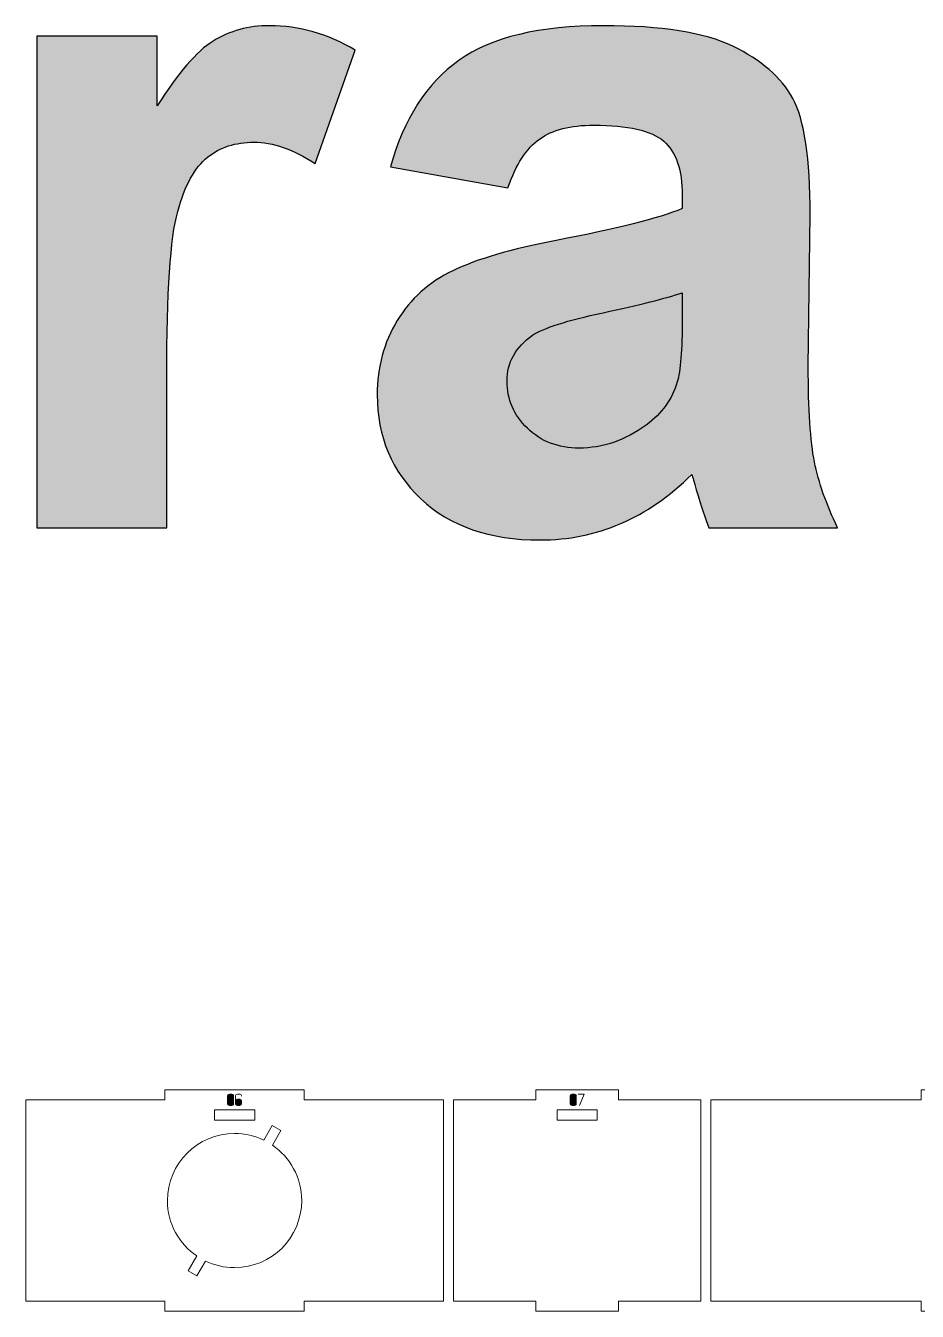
# Model space of a CAD drawing. Header units: centimetres. Extents: x -191 to 212, y -234 to 239.
# Drawn here: x -133.25 to -106.68, y 69.13 to 107.44 of the extents above; entities that cross this region are included whole.
import ezdxf

# ---------------------------------------------------------------- set-up
doc = ezdxf.new("R2010")
doc.units = ezdxf.units.CM
doc.header["$MEASUREMENT"] = 0
doc.layers.add('Capa 1', color=7, linetype='Continuous')

msp = doc.modelspace()

# ---------------------------------------------------------------- hatches: boundary and pattern name
at = {"layer": 'Capa 1', "true_color": 0x373435}
h = msp.add_hatch(color=250, dxfattribs=at)
edge = h.paths.add_edge_path()
edge.add_spline(control_points=[(-129.04292, 92.48099), (-129.04292, 92.48099), (-132.90936, 92.48099), (-132.90936, 92.48099), (-132.90936, 92.48099), (-132.90936, 107.12832), (-132.90936, 107.12832), (-132.90936, 107.12832), (-129.32514, 107.12832), (-129.32514, 107.12832), (-129.32514, 107.12832), (-129.32514, 105.04928), (-129.32514, 105.04928), (-128.70896, 106.03236), (-128.15392, 106.67677), (-127.66003, 106.98251), (-127.16614, 107.28825), (-126.6064, 107.43877), (-125.98081, 107.43877), (-125.09651, 107.43877), (-124.24514, 107.19417), (-123.4267, 106.70969), (-123.4267, 106.70969), (-124.62614, 103.33243), (-124.62614, 103.33243), (-125.27996, 103.75577), (-125.88673, 103.96743), (-126.44648, 103.96743), (-126.99211, 103.96743), (-127.45307, 103.81691), (-127.82936, 103.52058), (-128.20566, 103.21954), (-128.50199, 102.68332), (-128.71836, 101.90251), (-128.93473, 101.12169), (-129.04292, 99.4848), (-129.04292, 96.99654), (-129.04292, 96.99654), (-129.04292, 92.48099), (-129.04292, 92.48099)], knot_values=[0, 0, 0, 0, 0.07692308, 0.07692308, 0.07692308, 0.15384615, 0.15384615, 0.15384615, 0.23076923, 0.23076923, 0.23076923, 0.30769231, 0.30769231, 0.30769231, 0.38461538, 0.38461538, 0.38461538, 0.46153846, 0.46153846, 0.46153846, 0.53846154, 0.53846154, 0.53846154, 0.61538462, 0.61538462, 0.61538462, 0.69230769, 0.69230769, 0.69230769, 0.76923077, 0.76923077, 0.76923077, 0.84615385, 0.84615385, 0.84615385, 0.92307692, 0.92307692, 0.92307692, 1, 1, 1, 1], degree=3, periodic=1)
h = msp.add_hatch(color=250, dxfattribs=at)
edge = h.paths.add_edge_path()
edge.add_spline(control_points=[(-118.87821, 102.61277), (-118.87821, 102.61277), (-122.37777, 103.23366), (-122.37777, 103.23366), (-121.98266, 104.66358), (-121.30062, 105.72191), (-120.33636, 106.40865), (-119.3721, 107.0954), (-117.93747, 107.43877), (-116.03718, 107.43877), (-114.31092, 107.43877), (-113.0221, 107.23651), (-112.17544, 106.82728), (-111.33347, 106.41806), (-110.7361, 105.90065), (-110.39273, 105.27036), (-110.04936, 104.64006), (-109.87533, 103.48766), (-109.87533, 101.80373), (-109.87533, 101.80373), (-109.93177, 97.28817), (-109.93177, 97.28817), (-109.93177, 96.00406), (-109.87062, 95.05392), (-109.74833, 94.44243), (-109.62603, 93.83095), (-109.39555, 93.17714), (-109.05688, 92.48099), (-109.05688, 92.48099), (-112.8951, 92.48099), (-112.8951, 92.48099), (-112.99388, 92.73499), (-113.12088, 93.11129), (-113.2667, 93.60988), (-113.32784, 93.84036), (-113.37488, 93.99088), (-113.4031, 94.06143), (-114.06162, 93.41232), (-114.76718, 92.92784), (-115.51977, 92.60329), (-116.27236, 92.27873), (-117.07199, 92.1141), (-117.92336, 92.1141), (-119.42384, 92.1141), (-120.60918, 92.52332), (-121.47466, 93.34177), (-122.34014, 94.15551), (-122.77288, 95.19032), (-122.77288, 96.44151), (-122.77288, 97.26466), (-122.57532, 98.00314), (-122.18021, 98.65225), (-121.7851, 99.29666), (-121.23477, 99.79525), (-120.51981, 100.13862), (-119.80955, 100.48199), (-118.78414, 100.78303), (-117.44358, 101.04173), (-115.63736, 101.3804), (-114.38147, 101.70025), (-113.68533, 101.99188), (-113.68533, 101.99188), (-113.68533, 102.38229), (-113.68533, 102.38229), (-113.68533, 103.13488), (-113.86877, 103.6711), (-114.23566, 103.99566), (-114.60725, 104.31551), (-115.3034, 104.47543), (-116.3241, 104.47543), (-117.01555, 104.47543), (-117.55177, 104.33903), (-117.93747, 104.06151), (-118.32788, 103.78869), (-118.63833, 103.30421), (-118.87821, 102.61277)], knot_values=[0, 0, 0, 0, 0.04, 0.04, 0.04, 0.08, 0.08, 0.08, 0.12, 0.12, 0.12, 0.16, 0.16, 0.16, 0.2, 0.2, 0.2, 0.24, 0.24, 0.24, 0.28, 0.28, 0.28, 0.32, 0.32, 0.32, 0.36, 0.36, 0.36, 0.4, 0.4, 0.4, 0.44, 0.44, 0.44, 0.48, 0.48, 0.48, 0.52, 0.52, 0.52, 0.56, 0.56, 0.56, 0.6, 0.6, 0.6, 0.64, 0.64, 0.64, 0.68, 0.68, 0.68, 0.72, 0.72, 0.72, 0.76, 0.76, 0.76, 0.8, 0.8, 0.8, 0.84, 0.84, 0.84, 0.88, 0.88, 0.88, 0.92, 0.92, 0.92, 0.96, 0.96, 0.96, 1, 1, 1, 1], degree=3, periodic=1)
h = msp.add_hatch(color=250, dxfattribs=at)
edge = h.paths.add_edge_path()
edge.add_spline(control_points=[(-113.68533, 99.4801), (-114.17921, 99.31547), (-114.96473, 99.11792), (-116.04188, 98.88743), (-117.11433, 98.65695), (-117.81988, 98.43117), (-118.14914, 98.2148), (-118.65244, 97.85262), (-118.90644, 97.40106), (-118.90644, 96.85073), (-118.90644, 96.3051), (-118.70418, 95.83943), (-118.29966, 95.44432), (-117.89514, 95.04921), (-117.38244, 94.85166), (-116.75684, 94.85166), (-116.0607, 94.85166), (-115.39277, 95.08214), (-114.75777, 95.5384), (-114.2921, 95.89117), (-113.98166, 96.31451), (-113.83584, 96.82251), (-113.73707, 97.15177), (-113.68533, 97.78206), (-113.68533, 98.70869), (-113.68533, 98.70869), (-113.68533, 99.4801), (-113.68533, 99.4801)], knot_values=[0, 0, 0, 0, 0.11111111, 0.11111111, 0.11111111, 0.22222222, 0.22222222, 0.22222222, 0.33333333, 0.33333333, 0.33333333, 0.44444444, 0.44444444, 0.44444444, 0.55555556, 0.55555556, 0.55555556, 0.66666667, 0.66666667, 0.66666667, 0.77777778, 0.77777778, 0.77777778, 0.88888889, 0.88888889, 0.88888889, 1, 1, 1, 1], degree=3, periodic=1)
at = {"layer": 'Capa 1', "true_color": 0x3e4095}
h = msp.add_hatch(color=175, dxfattribs=at)
edge = h.paths.add_edge_path()
edge.add_spline(control_points=[(-127.23129, 75.30112), (-127.23129, 75.29058), (-127.22281, 75.28161), (-127.20585, 75.2742), (-127.1889, 75.26679), (-127.16774, 75.26309), (-127.14239, 75.26309), (-127.11704, 75.26309), (-127.09588, 75.26679), (-127.07892, 75.2742), (-127.06197, 75.28161), (-127.05349, 75.29058), (-127.05349, 75.30112), (-127.05349, 75.30112), (-127.05349, 75.56584), (-127.05349, 75.56584), (-127.05349, 75.57638), (-127.06197, 75.58535), (-127.07892, 75.59276), (-127.09588, 75.60017), (-127.11704, 75.60387), (-127.14239, 75.60387), (-127.16774, 75.60387), (-127.1889, 75.60017), (-127.20585, 75.59276), (-127.22281, 75.58535), (-127.23129, 75.57638), (-127.23129, 75.56584), (-127.23129, 75.56584), (-127.23129, 75.30112), (-127.23129, 75.30112)], knot_values=[0, 0, 0, 0, 0.1, 0.1, 0.1, 0.2, 0.2, 0.2, 0.3, 0.3, 0.3, 0.4, 0.4, 0.4, 0.5, 0.5, 0.5, 0.6, 0.6, 0.6, 0.7, 0.7, 0.7, 0.8, 0.8, 0.8, 0.9, 0.9, 0.9, 1, 1, 1, 1], degree=3, periodic=1)
h = msp.add_hatch(color=175, dxfattribs=at)
edge = h.paths.add_edge_path()
edge.add_spline(control_points=[(-127.05349, 75.30112), (-127.05349, 75.29058), (-127.06197, 75.28161), (-127.07892, 75.2742), (-127.09588, 75.26679), (-127.11704, 75.26309), (-127.14239, 75.26309), (-127.16774, 75.26309), (-127.1889, 75.26679), (-127.20585, 75.2742), (-127.22281, 75.28161), (-127.23129, 75.29058), (-127.23129, 75.30112), (-127.23129, 75.30112), (-127.23129, 75.56584), (-127.23129, 75.56584), (-127.23129, 75.57638), (-127.22281, 75.58535), (-127.20585, 75.59276), (-127.1889, 75.60017), (-127.16774, 75.60387), (-127.14239, 75.60387), (-127.11704, 75.60387), (-127.09588, 75.60017), (-127.07892, 75.59276), (-127.06197, 75.58535), (-127.05349, 75.57638), (-127.05349, 75.56584), (-127.05349, 75.56584), (-127.05349, 75.30112), (-127.05349, 75.30112)], knot_values=[0, 0, 0, 0, 0.1, 0.1, 0.1, 0.2, 0.2, 0.2, 0.3, 0.3, 0.3, 0.4, 0.4, 0.4, 0.5, 0.5, 0.5, 0.6, 0.6, 0.6, 0.7, 0.7, 0.7, 0.8, 0.8, 0.8, 0.9, 0.9, 0.9, 1, 1, 1, 1], degree=3, periodic=1)
h = msp.add_hatch(color=175, dxfattribs=at)
edge = h.paths.add_edge_path()
edge.add_spline(control_points=[(-126.90532, 75.26309), (-126.93067, 75.26309), (-126.95183, 75.26679), (-126.96878, 75.2742), (-126.98574, 75.28161), (-126.99422, 75.29058), (-126.99422, 75.30112), (-126.99422, 75.30112), (-126.99422, 75.4162), (-126.99422, 75.4162), (-126.99422, 75.4162), (-126.99422, 75.56584), (-126.99422, 75.56584), (-126.99422, 75.57638), (-126.98574, 75.58535), (-126.96878, 75.59276), (-126.95183, 75.60017), (-126.93067, 75.60387), (-126.90532, 75.60387), (-126.87997, 75.60387), (-126.85881, 75.60017), (-126.84185, 75.59276), (-126.8249, 75.58535), (-126.81642, 75.57638), (-126.81642, 75.56584), (-126.81642, 75.56584), (-126.81642, 75.53819), (-126.81642, 75.53819), (-126.81642, 75.53819), (-126.81642, 75.56584), (-126.81642, 75.56584), (-126.81642, 75.57638), (-126.8249, 75.58535), (-126.84185, 75.59276), (-126.85881, 75.60017), (-126.87997, 75.60387), (-126.90532, 75.60387), (-126.93067, 75.60387), (-126.95183, 75.60017), (-126.96878, 75.59276), (-126.98574, 75.58535), (-126.99422, 75.57638), (-126.99422, 75.56584), (-126.99422, 75.56584), (-126.99422, 75.4162), (-126.99422, 75.4162), (-126.99422, 75.42607), (-126.98393, 75.43488), (-126.96335, 75.44262), (-126.94277, 75.45036), (-126.92343, 75.45423), (-126.90532, 75.45423), (-126.87997, 75.45423), (-126.85881, 75.45052), (-126.84185, 75.44311), (-126.8249, 75.4357), (-126.81642, 75.42673), (-126.81642, 75.4162), (-126.81642, 75.4162), (-126.81642, 75.30112), (-126.81642, 75.30112), (-126.81642, 75.29058), (-126.8249, 75.28161), (-126.84185, 75.2742), (-126.85881, 75.26679), (-126.87997, 75.26309), (-126.90532, 75.26309)], knot_values=[0, 0, 0, 0, 0.04545455, 0.04545455, 0.04545455, 0.09090909, 0.09090909, 0.09090909, 0.13636364, 0.13636364, 0.13636364, 0.18181818, 0.18181818, 0.18181818, 0.22727273, 0.22727273, 0.22727273, 0.27272727, 0.27272727, 0.27272727, 0.31818182, 0.31818182, 0.31818182, 0.36363636, 0.36363636, 0.36363636, 0.40909091, 0.40909091, 0.40909091, 0.45454545, 0.45454545, 0.45454545, 0.5, 0.5, 0.5, 0.54545455, 0.54545455, 0.54545455, 0.59090909, 0.59090909, 0.59090909, 0.63636364, 0.63636364, 0.63636364, 0.68181818, 0.68181818, 0.68181818, 0.72727273, 0.72727273, 0.72727273, 0.77272727, 0.77272727, 0.77272727, 0.81818182, 0.81818182, 0.81818182, 0.86363636, 0.86363636, 0.86363636, 0.90909091, 0.90909091, 0.90909091, 0.95454545, 0.95454545, 0.95454545, 1, 1, 1, 1], degree=3, periodic=1)
h = msp.add_hatch(color=175, dxfattribs=at)
edge = h.paths.add_edge_path()
edge.add_spline(control_points=[(-117.0218, 75.30112), (-117.0218, 75.29058), (-117.01332, 75.28161), (-116.99636, 75.2742), (-116.97941, 75.26679), (-116.95825, 75.26309), (-116.9329, 75.26309), (-116.90755, 75.26309), (-116.88639, 75.26679), (-116.86943, 75.2742), (-116.85248, 75.28161), (-116.844, 75.29058), (-116.844, 75.30112), (-116.844, 75.30112), (-116.844, 75.56584), (-116.844, 75.56584), (-116.844, 75.57638), (-116.85248, 75.58535), (-116.86943, 75.59276), (-116.88639, 75.60017), (-116.90755, 75.60387), (-116.9329, 75.60387), (-116.95825, 75.60387), (-116.97941, 75.60017), (-116.99636, 75.59276), (-117.01332, 75.58535), (-117.0218, 75.57638), (-117.0218, 75.56584), (-117.0218, 75.56584), (-117.0218, 75.30112), (-117.0218, 75.30112)], knot_values=[0, 0, 0, 0, 0.1, 0.1, 0.1, 0.2, 0.2, 0.2, 0.3, 0.3, 0.3, 0.4, 0.4, 0.4, 0.5, 0.5, 0.5, 0.6, 0.6, 0.6, 0.7, 0.7, 0.7, 0.8, 0.8, 0.8, 0.9, 0.9, 0.9, 1, 1, 1, 1], degree=3, periodic=1)
h = msp.add_hatch(color=175, dxfattribs=at)
edge = h.paths.add_edge_path()
edge.add_spline(control_points=[(-116.844, 75.30112), (-116.844, 75.29058), (-116.85248, 75.28161), (-116.86943, 75.2742), (-116.88639, 75.26679), (-116.90755, 75.26309), (-116.9329, 75.26309), (-116.95825, 75.26309), (-116.97941, 75.26679), (-116.99636, 75.2742), (-117.01332, 75.28161), (-117.0218, 75.29058), (-117.0218, 75.30112), (-117.0218, 75.30112), (-117.0218, 75.56584), (-117.0218, 75.56584), (-117.0218, 75.57638), (-117.01332, 75.58535), (-116.99636, 75.59276), (-116.97941, 75.60017), (-116.95825, 75.60387), (-116.9329, 75.60387), (-116.90755, 75.60387), (-116.88639, 75.60017), (-116.86943, 75.59276), (-116.85248, 75.58535), (-116.844, 75.57638), (-116.844, 75.56584), (-116.844, 75.56584), (-116.844, 75.30112), (-116.844, 75.30112)], knot_values=[0, 0, 0, 0, 0.1, 0.1, 0.1, 0.2, 0.2, 0.2, 0.3, 0.3, 0.3, 0.4, 0.4, 0.4, 0.5, 0.5, 0.5, 0.6, 0.6, 0.6, 0.7, 0.7, 0.7, 0.8, 0.8, 0.8, 0.9, 0.9, 0.9, 1, 1, 1, 1], degree=3, periodic=1)
h = msp.add_hatch(color=175, dxfattribs=at)
edge = h.paths.add_edge_path()
edge.add_spline(control_points=[(-116.74324, 75.26309), (-116.74324, 75.26309), (-116.61286, 75.60387), (-116.61286, 75.60387), (-116.61286, 75.60387), (-116.78473, 75.60387), (-116.78473, 75.60387), (-116.78473, 75.60387), (-116.61286, 75.60387), (-116.61286, 75.60387), (-116.61286, 75.60387), (-116.74324, 75.26309), (-116.74324, 75.26309)], knot_values=[0, 0, 0, 0, 0.25, 0.25, 0.25, 0.5, 0.5, 0.5, 0.75, 0.75, 0.75, 1, 1, 1, 1], degree=3, periodic=1)
h = msp.add_hatch(color=175, dxfattribs=at)
edge = h.paths.add_edge_path()
edge.add_spline(control_points=[(-126.99422, 75.30112), (-126.99422, 75.29058), (-126.98574, 75.28161), (-126.96878, 75.2742), (-126.95183, 75.26679), (-126.93067, 75.26309), (-126.90532, 75.26309), (-126.87997, 75.26309), (-126.85881, 75.26679), (-126.84185, 75.2742), (-126.8249, 75.28161), (-126.81642, 75.29058), (-126.81642, 75.30112), (-126.81642, 75.30112), (-126.81642, 75.4162), (-126.81642, 75.4162), (-126.81642, 75.42673), (-126.8249, 75.4357), (-126.84185, 75.44311), (-126.85881, 75.45052), (-126.87997, 75.45423), (-126.90532, 75.45423), (-126.92343, 75.45423), (-126.94277, 75.45036), (-126.96335, 75.44262), (-126.98393, 75.43488), (-126.99422, 75.42607), (-126.99422, 75.4162), (-126.99422, 75.4162), (-126.99422, 75.30112), (-126.99422, 75.30112)], knot_values=[0, 0, 0, 0, 0.1, 0.1, 0.1, 0.2, 0.2, 0.2, 0.3, 0.3, 0.3, 0.4, 0.4, 0.4, 0.5, 0.5, 0.5, 0.6, 0.6, 0.6, 0.7, 0.7, 0.7, 0.8, 0.8, 0.8, 0.9, 0.9, 0.9, 1, 1, 1, 1], degree=3, periodic=1)

# ---------------------------------------------------------------- linework, layer by layer
at = {"layer": 'Capa 1', "color": 250}
for points, knots in [([(-129.04292, 92.48099), (-129.04292, 92.48099), (-132.90936, 92.48099), (-132.90936, 92.48099), (-132.90936, 92.48099), (-132.90936, 107.12832), (-132.90936, 107.12832), (-132.90936, 107.12832), (-129.32514, 107.12832), (-129.32514, 107.12832), (-129.32514, 107.12832), (-129.32514, 105.04928), (-129.32514, 105.04928), (-128.70896, 106.03236), (-128.15392, 106.67677), (-127.66003, 106.98251), (-127.16614, 107.28825), (-126.6064, 107.43877), (-125.98081, 107.43877), (-125.09651, 107.43877), (-124.24514, 107.19417), (-123.4267, 106.70969), (-123.4267, 106.70969), (-124.62614, 103.33243), (-124.62614, 103.33243), (-125.27996, 103.75577), (-125.88673, 103.96743), (-126.44648, 103.96743), (-126.99211, 103.96743), (-127.45307, 103.81691), (-127.82936, 103.52058), (-128.20566, 103.21954), (-128.50199, 102.68332), (-128.71836, 101.90251), (-128.93473, 101.12169), (-129.04292, 99.4848), (-129.04292, 96.99654), (-129.04292, 96.99654), (-129.04292, 92.48099), (-129.04292, 92.48099)], [0, 0, 0, 0, 0.07692308, 0.07692308, 0.07692308, 0.15384615, 0.15384615, 0.15384615, 0.23076923, 0.23076923, 0.23076923, 0.30769231, 0.30769231, 0.30769231, 0.38461538, 0.38461538, 0.38461538, 0.46153846, 0.46153846, 0.46153846, 0.53846154, 0.53846154, 0.53846154, 0.61538462, 0.61538462, 0.61538462, 0.69230769, 0.69230769, 0.69230769, 0.76923077, 0.76923077, 0.76923077, 0.84615385, 0.84615385, 0.84615385, 0.92307692, 0.92307692, 0.92307692, 1, 1, 1, 1]), ([(-118.87821, 102.61277), (-118.87821, 102.61277), (-122.37777, 103.23366), (-122.37777, 103.23366), (-121.98266, 104.66358), (-121.30062, 105.72191), (-120.33636, 106.40865), (-119.3721, 107.0954), (-117.93747, 107.43877), (-116.03718, 107.43877), (-114.31092, 107.43877), (-113.0221, 107.23651), (-112.17544, 106.82728), (-111.33347, 106.41806), (-110.7361, 105.90065), (-110.39273, 105.27036), (-110.04936, 104.64006), (-109.87533, 103.48766), (-109.87533, 101.80373), (-109.87533, 101.80373), (-109.93177, 97.28817), (-109.93177, 97.28817), (-109.93177, 96.00406), (-109.87062, 95.05392), (-109.74833, 94.44243), (-109.62603, 93.83095), (-109.39555, 93.17714), (-109.05688, 92.48099), (-109.05688, 92.48099), (-112.8951, 92.48099), (-112.8951, 92.48099), (-112.99388, 92.73499), (-113.12088, 93.11129), (-113.2667, 93.60988), (-113.32784, 93.84036), (-113.37488, 93.99088), (-113.4031, 94.06143), (-114.06162, 93.41232), (-114.76718, 92.92784), (-115.51977, 92.60329), (-116.27236, 92.27873), (-117.07199, 92.1141), (-117.92336, 92.1141), (-119.42384, 92.1141), (-120.60918, 92.52332), (-121.47466, 93.34177), (-122.34014, 94.15551), (-122.77288, 95.19032), (-122.77288, 96.44151), (-122.77288, 97.26466), (-122.57532, 98.00314), (-122.18021, 98.65225), (-121.7851, 99.29666), (-121.23477, 99.79525), (-120.51981, 100.13862), (-119.80955, 100.48199), (-118.78414, 100.78303), (-117.44358, 101.04173), (-115.63736, 101.3804), (-114.38147, 101.70025), (-113.68533, 101.99188), (-113.68533, 101.99188), (-113.68533, 102.38229), (-113.68533, 102.38229), (-113.68533, 103.13488), (-113.86877, 103.6711), (-114.23566, 103.99566), (-114.60725, 104.31551), (-115.3034, 104.47543), (-116.3241, 104.47543), (-117.01555, 104.47543), (-117.55177, 104.33903), (-117.93747, 104.06151), (-118.32788, 103.78869), (-118.63833, 103.30421), (-118.87821, 102.61277)], [0, 0, 0, 0, 0.04, 0.04, 0.04, 0.08, 0.08, 0.08, 0.12, 0.12, 0.12, 0.16, 0.16, 0.16, 0.2, 0.2, 0.2, 0.24, 0.24, 0.24, 0.28, 0.28, 0.28, 0.32, 0.32, 0.32, 0.36, 0.36, 0.36, 0.4, 0.4, 0.4, 0.44, 0.44, 0.44, 0.48, 0.48, 0.48, 0.52, 0.52, 0.52, 0.56, 0.56, 0.56, 0.6, 0.6, 0.6, 0.64, 0.64, 0.64, 0.68, 0.68, 0.68, 0.72, 0.72, 0.72, 0.76, 0.76, 0.76, 0.8, 0.8, 0.8, 0.84, 0.84, 0.84, 0.88, 0.88, 0.88, 0.92, 0.92, 0.92, 0.96, 0.96, 0.96, 1, 1, 1, 1]), ([(-113.68533, 99.4801), (-114.17921, 99.31547), (-114.96473, 99.11792), (-116.04188, 98.88743), (-117.11433, 98.65695), (-117.81988, 98.43117), (-118.14914, 98.2148), (-118.65244, 97.85262), (-118.90644, 97.40106), (-118.90644, 96.85073), (-118.90644, 96.3051), (-118.70418, 95.83943), (-118.29966, 95.44432), (-117.89514, 95.04921), (-117.38244, 94.85166), (-116.75684, 94.85166), (-116.0607, 94.85166), (-115.39277, 95.08214), (-114.75777, 95.5384), (-114.2921, 95.89117), (-113.98166, 96.31451), (-113.83584, 96.82251), (-113.73707, 97.15177), (-113.68533, 97.78206), (-113.68533, 98.70869), (-113.68533, 98.70869), (-113.68533, 99.4801), (-113.68533, 99.4801)], [0, 0, 0, 0, 0.11111111, 0.11111111, 0.11111111, 0.22222222, 0.22222222, 0.22222222, 0.33333333, 0.33333333, 0.33333333, 0.44444444, 0.44444444, 0.44444444, 0.55555556, 0.55555556, 0.55555556, 0.66666667, 0.66666667, 0.66666667, 0.77777778, 0.77777778, 0.77777778, 0.88888889, 0.88888889, 0.88888889, 1, 1, 1, 1])]:
    msp.add_open_spline(points, degree=3, knots=knots, dxfattribs=at)
at = {"layer": 'Capa 1', "color": 1, "lineweight": 9}
for points, knots in [([(-133.24516, 75.43087), (-133.24516, 75.43087), (-133.24516, 69.43087), (-133.24516, 69.43087), (-133.24516, 69.43087), (-129.09763, 69.43087), (-129.09763, 69.43087), (-129.09763, 69.43087), (-129.09763, 69.13087), (-129.09763, 69.13087), (-129.09763, 69.13087), (-124.95009, 69.13087), (-124.95009, 69.13087), (-124.95009, 69.13087), (-124.95009, 69.43087), (-124.95009, 69.43087), (-124.95009, 69.43087), (-120.80255, 69.43087), (-120.80255, 69.43087), (-120.80255, 69.43087), (-120.80255, 75.43087), (-120.80255, 75.43087), (-120.80255, 75.43087), (-124.95009, 75.43087), (-124.95009, 75.43087), (-124.95009, 75.43087), (-124.95009, 75.73087), (-124.95009, 75.73087), (-124.95009, 75.73087), (-129.09763, 75.73087), (-129.09763, 75.73087), (-129.09763, 75.73087), (-129.09763, 75.43087), (-129.09763, 75.43087), (-129.09763, 75.43087), (-133.24516, 75.43087), (-133.24516, 75.43087)], [0, 0, 0, 0, 0.08333333, 0.08333333, 0.08333333, 0.16666667, 0.16666667, 0.16666667, 0.25, 0.25, 0.25, 0.33333333, 0.33333333, 0.33333333, 0.41666667, 0.41666667, 0.41666667, 0.5, 0.5, 0.5, 0.58333333, 0.58333333, 0.58333333, 0.66666667, 0.66666667, 0.66666667, 0.75, 0.75, 0.75, 0.83333333, 0.83333333, 0.83333333, 0.91666667, 0.91666667, 0.91666667, 1, 1, 1, 1]), ([(-120.50255, 75.43087), (-120.50255, 75.43087), (-120.50255, 69.43087), (-120.50255, 69.43087), (-120.50255, 69.43087), (-118.04574, 69.43087), (-118.04574, 69.43087), (-118.04574, 69.43087), (-118.04574, 69.13087), (-118.04574, 69.13087), (-118.04574, 69.13087), (-115.58893, 69.13087), (-115.58893, 69.13087), (-115.58893, 69.13087), (-115.58893, 69.43087), (-115.58893, 69.43087), (-115.58893, 69.43087), (-113.13212, 69.43087), (-113.13212, 69.43087), (-113.13212, 69.43087), (-113.13212, 75.43087), (-113.13212, 75.43087), (-113.13212, 75.43087), (-115.58893, 75.43087), (-115.58893, 75.43087), (-115.58893, 75.43087), (-115.58893, 75.73087), (-115.58893, 75.73087), (-115.58893, 75.73087), (-118.04574, 75.73087), (-118.04574, 75.73087), (-118.04574, 75.73087), (-118.04574, 75.43087), (-118.04574, 75.43087), (-118.04574, 75.43087), (-120.50255, 75.43087), (-120.50255, 75.43087)], [0, 0, 0, 0, 0.08333333, 0.08333333, 0.08333333, 0.16666667, 0.16666667, 0.16666667, 0.25, 0.25, 0.25, 0.33333333, 0.33333333, 0.33333333, 0.41666667, 0.41666667, 0.41666667, 0.5, 0.5, 0.5, 0.58333333, 0.58333333, 0.58333333, 0.66666667, 0.66666667, 0.66666667, 0.75, 0.75, 0.75, 0.83333333, 0.83333333, 0.83333333, 0.91666667, 0.91666667, 0.91666667, 1, 1, 1, 1]), ([(-112.83212, 75.43087), (-112.83212, 75.43087), (-112.83212, 69.43087), (-112.83212, 69.43087), (-112.83212, 69.43087), (-106.57019, 69.43087), (-106.57019, 69.43087), (-106.57019, 69.43087), (-106.57019, 69.13087), (-106.57019, 69.13087), (-106.57019, 69.13087), (-100.30825, 69.13087), (-100.30825, 69.13087), (-100.30825, 69.13087), (-100.30825, 69.43087), (-100.30825, 69.43087), (-100.30825, 69.43087), (-94.04632, 69.43087), (-94.04632, 69.43087), (-94.04632, 69.43087), (-94.04632, 75.43087), (-94.04632, 75.43087), (-94.04632, 75.43087), (-100.30825, 75.43087), (-100.30825, 75.43087), (-100.30825, 75.43087), (-100.30825, 75.73087), (-100.30825, 75.73087), (-100.30825, 75.73087), (-106.57019, 75.73087), (-106.57019, 75.73087), (-106.57019, 75.73087), (-106.57019, 75.43087), (-106.57019, 75.43087), (-106.57019, 75.43087), (-112.83212, 75.43087), (-112.83212, 75.43087)], [0, 0, 0, 0, 0.08333333, 0.08333333, 0.08333333, 0.16666667, 0.16666667, 0.16666667, 0.25, 0.25, 0.25, 0.33333333, 0.33333333, 0.33333333, 0.41666667, 0.41666667, 0.41666667, 0.5, 0.5, 0.5, 0.58333333, 0.58333333, 0.58333333, 0.66666667, 0.66666667, 0.66666667, 0.75, 0.75, 0.75, 0.83333333, 0.83333333, 0.83333333, 0.91666667, 0.91666667, 0.91666667, 1, 1, 1, 1]), ([(-127.62385, 74.83051), (-127.62385, 74.83051), (-126.42385, 74.83051), (-126.42385, 74.83051), (-126.42385, 74.83051), (-126.42385, 75.13051), (-126.42385, 75.13051), (-126.42385, 75.13051), (-127.62385, 75.13051), (-127.62385, 75.13051), (-127.62385, 75.13051), (-127.62385, 74.83051), (-127.62385, 74.83051)], [0, 0, 0, 0, 0.25, 0.25, 0.25, 0.5, 0.5, 0.5, 0.75, 0.75, 0.75, 1, 1, 1, 1]), ([(-117.41733, 74.83051), (-117.41733, 74.83051), (-116.21733, 74.83051), (-116.21733, 74.83051), (-116.21733, 74.83051), (-116.21733, 75.13051), (-116.21733, 75.13051), (-116.21733, 75.13051), (-117.41733, 75.13051), (-117.41733, 75.13051), (-117.41733, 75.13051), (-117.41733, 74.83051), (-117.41733, 74.83051)], [0, 0, 0, 0, 0.25, 0.25, 0.25, 0.5, 0.5, 0.5, 0.75, 0.75, 0.75, 1, 1, 1, 1]), ([(-127.02385, 74.43087), (-126.71302, 74.43087), (-126.41876, 74.35996), (-126.15634, 74.23344), (-126.15634, 74.23344), (-125.90375, 74.67093), (-125.90375, 74.67093), (-125.90375, 74.67093), (-125.64395, 74.52093), (-125.64395, 74.52093), (-125.64395, 74.52093), (-125.89672, 74.08312), (-125.89672, 74.08312), (-125.36976, 73.72294), (-125.02385, 73.11734), (-125.02385, 72.43087), (-125.02385, 71.3263), (-125.91928, 70.43087), (-127.02385, 70.43087), (-127.33468, 70.43087), (-127.62896, 70.50176), (-127.89136, 70.6283), (-127.89136, 70.6283), (-128.14395, 70.19081), (-128.14395, 70.19081), (-128.14395, 70.19081), (-128.40375, 70.34081), (-128.40375, 70.34081), (-128.40375, 70.34081), (-128.15098, 70.77862), (-128.15098, 70.77862), (-128.67794, 71.1388), (-129.02385, 71.7444), (-129.02385, 72.43087), (-129.02385, 73.53544), (-128.12842, 74.43087), (-127.02385, 74.43087)], [0, 0, 0, 0, 0.08333333, 0.08333333, 0.08333333, 0.16666667, 0.16666667, 0.16666667, 0.25, 0.25, 0.25, 0.33333333, 0.33333333, 0.33333333, 0.41666667, 0.41666667, 0.41666667, 0.5, 0.5, 0.5, 0.58333333, 0.58333333, 0.58333333, 0.66666667, 0.66666667, 0.66666667, 0.75, 0.75, 0.75, 0.83333333, 0.83333333, 0.83333333, 0.91666667, 0.91666667, 0.91666667, 1, 1, 1, 1])]:
    msp.add_open_spline(points, degree=3, knots=knots, dxfattribs=at)
at = {"layer": 'Capa 1', "color": 114, "lineweight": 9}
for points, knots in [([(-127.23129, 75.30112), (-127.23129, 75.29058), (-127.22281, 75.28161), (-127.20585, 75.2742), (-127.1889, 75.26679), (-127.16774, 75.26309), (-127.14239, 75.26309), (-127.11704, 75.26309), (-127.09588, 75.26679), (-127.07892, 75.2742), (-127.06197, 75.28161), (-127.05349, 75.29058), (-127.05349, 75.30112), (-127.05349, 75.30112), (-127.05349, 75.56584), (-127.05349, 75.56584), (-127.05349, 75.57638), (-127.06197, 75.58535), (-127.07892, 75.59276), (-127.09588, 75.60017), (-127.11704, 75.60387), (-127.14239, 75.60387), (-127.16774, 75.60387), (-127.1889, 75.60017), (-127.20585, 75.59276), (-127.22281, 75.58535), (-127.23129, 75.57638), (-127.23129, 75.56584), (-127.23129, 75.56584), (-127.23129, 75.30112), (-127.23129, 75.30112)], [0, 0, 0, 0, 0.1, 0.1, 0.1, 0.2, 0.2, 0.2, 0.3, 0.3, 0.3, 0.4, 0.4, 0.4, 0.5, 0.5, 0.5, 0.6, 0.6, 0.6, 0.7, 0.7, 0.7, 0.8, 0.8, 0.8, 0.9, 0.9, 0.9, 1, 1, 1, 1]), ([(-127.05349, 75.30112), (-127.05349, 75.29058), (-127.06197, 75.28161), (-127.07892, 75.2742), (-127.09588, 75.26679), (-127.11704, 75.26309), (-127.14239, 75.26309), (-127.16774, 75.26309), (-127.1889, 75.26679), (-127.20585, 75.2742), (-127.22281, 75.28161), (-127.23129, 75.29058), (-127.23129, 75.30112), (-127.23129, 75.30112), (-127.23129, 75.56584), (-127.23129, 75.56584), (-127.23129, 75.57638), (-127.22281, 75.58535), (-127.20585, 75.59276), (-127.1889, 75.60017), (-127.16774, 75.60387), (-127.14239, 75.60387), (-127.11704, 75.60387), (-127.09588, 75.60017), (-127.07892, 75.59276), (-127.06197, 75.58535), (-127.05349, 75.57638), (-127.05349, 75.56584), (-127.05349, 75.56584), (-127.05349, 75.30112), (-127.05349, 75.30112)], [0, 0, 0, 0, 0.1, 0.1, 0.1, 0.2, 0.2, 0.2, 0.3, 0.3, 0.3, 0.4, 0.4, 0.4, 0.5, 0.5, 0.5, 0.6, 0.6, 0.6, 0.7, 0.7, 0.7, 0.8, 0.8, 0.8, 0.9, 0.9, 0.9, 1, 1, 1, 1]), ([(-126.90532, 75.26309), (-126.93067, 75.26309), (-126.95183, 75.26679), (-126.96878, 75.2742), (-126.98574, 75.28161), (-126.99422, 75.29058), (-126.99422, 75.30112), (-126.99422, 75.30112), (-126.99422, 75.4162), (-126.99422, 75.4162), (-126.99422, 75.4162), (-126.99422, 75.56584), (-126.99422, 75.56584), (-126.99422, 75.57638), (-126.98574, 75.58535), (-126.96878, 75.59276), (-126.95183, 75.60017), (-126.93067, 75.60387), (-126.90532, 75.60387), (-126.87997, 75.60387), (-126.85881, 75.60017), (-126.84185, 75.59276), (-126.8249, 75.58535), (-126.81642, 75.57638), (-126.81642, 75.56584), (-126.81642, 75.56584), (-126.81642, 75.53819), (-126.81642, 75.53819), (-126.81642, 75.53819), (-126.81642, 75.56584), (-126.81642, 75.56584), (-126.81642, 75.57638), (-126.8249, 75.58535), (-126.84185, 75.59276), (-126.85881, 75.60017), (-126.87997, 75.60387), (-126.90532, 75.60387), (-126.93067, 75.60387), (-126.95183, 75.60017), (-126.96878, 75.59276), (-126.98574, 75.58535), (-126.99422, 75.57638), (-126.99422, 75.56584), (-126.99422, 75.56584), (-126.99422, 75.4162), (-126.99422, 75.4162), (-126.99422, 75.42607), (-126.98393, 75.43488), (-126.96335, 75.44262), (-126.94277, 75.45036), (-126.92343, 75.45423), (-126.90532, 75.45423), (-126.87997, 75.45423), (-126.85881, 75.45052), (-126.84185, 75.44311), (-126.8249, 75.4357), (-126.81642, 75.42673), (-126.81642, 75.4162), (-126.81642, 75.4162), (-126.81642, 75.30112), (-126.81642, 75.30112), (-126.81642, 75.29058), (-126.8249, 75.28161), (-126.84185, 75.2742), (-126.85881, 75.26679), (-126.87997, 75.26309), (-126.90532, 75.26309)], [0, 0, 0, 0, 0.04545455, 0.04545455, 0.04545455, 0.09090909, 0.09090909, 0.09090909, 0.13636364, 0.13636364, 0.13636364, 0.18181818, 0.18181818, 0.18181818, 0.22727273, 0.22727273, 0.22727273, 0.27272727, 0.27272727, 0.27272727, 0.31818182, 0.31818182, 0.31818182, 0.36363636, 0.36363636, 0.36363636, 0.40909091, 0.40909091, 0.40909091, 0.45454545, 0.45454545, 0.45454545, 0.5, 0.5, 0.5, 0.54545455, 0.54545455, 0.54545455, 0.59090909, 0.59090909, 0.59090909, 0.63636364, 0.63636364, 0.63636364, 0.68181818, 0.68181818, 0.68181818, 0.72727273, 0.72727273, 0.72727273, 0.77272727, 0.77272727, 0.77272727, 0.81818182, 0.81818182, 0.81818182, 0.86363636, 0.86363636, 0.86363636, 0.90909091, 0.90909091, 0.90909091, 0.95454545, 0.95454545, 0.95454545, 1, 1, 1, 1]), ([(-117.0218, 75.30112), (-117.0218, 75.29058), (-117.01332, 75.28161), (-116.99636, 75.2742), (-116.97941, 75.26679), (-116.95825, 75.26309), (-116.9329, 75.26309), (-116.90755, 75.26309), (-116.88639, 75.26679), (-116.86943, 75.2742), (-116.85248, 75.28161), (-116.844, 75.29058), (-116.844, 75.30112), (-116.844, 75.30112), (-116.844, 75.56584), (-116.844, 75.56584), (-116.844, 75.57638), (-116.85248, 75.58535), (-116.86943, 75.59276), (-116.88639, 75.60017), (-116.90755, 75.60387), (-116.9329, 75.60387), (-116.95825, 75.60387), (-116.97941, 75.60017), (-116.99636, 75.59276), (-117.01332, 75.58535), (-117.0218, 75.57638), (-117.0218, 75.56584), (-117.0218, 75.56584), (-117.0218, 75.30112), (-117.0218, 75.30112)], [0, 0, 0, 0, 0.1, 0.1, 0.1, 0.2, 0.2, 0.2, 0.3, 0.3, 0.3, 0.4, 0.4, 0.4, 0.5, 0.5, 0.5, 0.6, 0.6, 0.6, 0.7, 0.7, 0.7, 0.8, 0.8, 0.8, 0.9, 0.9, 0.9, 1, 1, 1, 1]), ([(-116.844, 75.30112), (-116.844, 75.29058), (-116.85248, 75.28161), (-116.86943, 75.2742), (-116.88639, 75.26679), (-116.90755, 75.26309), (-116.9329, 75.26309), (-116.95825, 75.26309), (-116.97941, 75.26679), (-116.99636, 75.2742), (-117.01332, 75.28161), (-117.0218, 75.29058), (-117.0218, 75.30112), (-117.0218, 75.30112), (-117.0218, 75.56584), (-117.0218, 75.56584), (-117.0218, 75.57638), (-117.01332, 75.58535), (-116.99636, 75.59276), (-116.97941, 75.60017), (-116.95825, 75.60387), (-116.9329, 75.60387), (-116.90755, 75.60387), (-116.88639, 75.60017), (-116.86943, 75.59276), (-116.85248, 75.58535), (-116.844, 75.57638), (-116.844, 75.56584), (-116.844, 75.56584), (-116.844, 75.30112), (-116.844, 75.30112)], [0, 0, 0, 0, 0.1, 0.1, 0.1, 0.2, 0.2, 0.2, 0.3, 0.3, 0.3, 0.4, 0.4, 0.4, 0.5, 0.5, 0.5, 0.6, 0.6, 0.6, 0.7, 0.7, 0.7, 0.8, 0.8, 0.8, 0.9, 0.9, 0.9, 1, 1, 1, 1]), ([(-116.74324, 75.26309), (-116.74324, 75.26309), (-116.61286, 75.60387), (-116.61286, 75.60387), (-116.61286, 75.60387), (-116.78473, 75.60387), (-116.78473, 75.60387), (-116.78473, 75.60387), (-116.61286, 75.60387), (-116.61286, 75.60387), (-116.61286, 75.60387), (-116.74324, 75.26309), (-116.74324, 75.26309)], [0, 0, 0, 0, 0.25, 0.25, 0.25, 0.5, 0.5, 0.5, 0.75, 0.75, 0.75, 1, 1, 1, 1]), ([(-126.99422, 75.30112), (-126.99422, 75.29058), (-126.98574, 75.28161), (-126.96878, 75.2742), (-126.95183, 75.26679), (-126.93067, 75.26309), (-126.90532, 75.26309), (-126.87997, 75.26309), (-126.85881, 75.26679), (-126.84185, 75.2742), (-126.8249, 75.28161), (-126.81642, 75.29058), (-126.81642, 75.30112), (-126.81642, 75.30112), (-126.81642, 75.4162), (-126.81642, 75.4162), (-126.81642, 75.42673), (-126.8249, 75.4357), (-126.84185, 75.44311), (-126.85881, 75.45052), (-126.87997, 75.45423), (-126.90532, 75.45423), (-126.92343, 75.45423), (-126.94277, 75.45036), (-126.96335, 75.44262), (-126.98393, 75.43488), (-126.99422, 75.42607), (-126.99422, 75.4162), (-126.99422, 75.4162), (-126.99422, 75.30112), (-126.99422, 75.30112)], [0, 0, 0, 0, 0.1, 0.1, 0.1, 0.2, 0.2, 0.2, 0.3, 0.3, 0.3, 0.4, 0.4, 0.4, 0.5, 0.5, 0.5, 0.6, 0.6, 0.6, 0.7, 0.7, 0.7, 0.8, 0.8, 0.8, 0.9, 0.9, 0.9, 1, 1, 1, 1])]:
    msp.add_open_spline(points, degree=3, knots=knots, dxfattribs=at)

doc.saveas('drawing.dxf')
